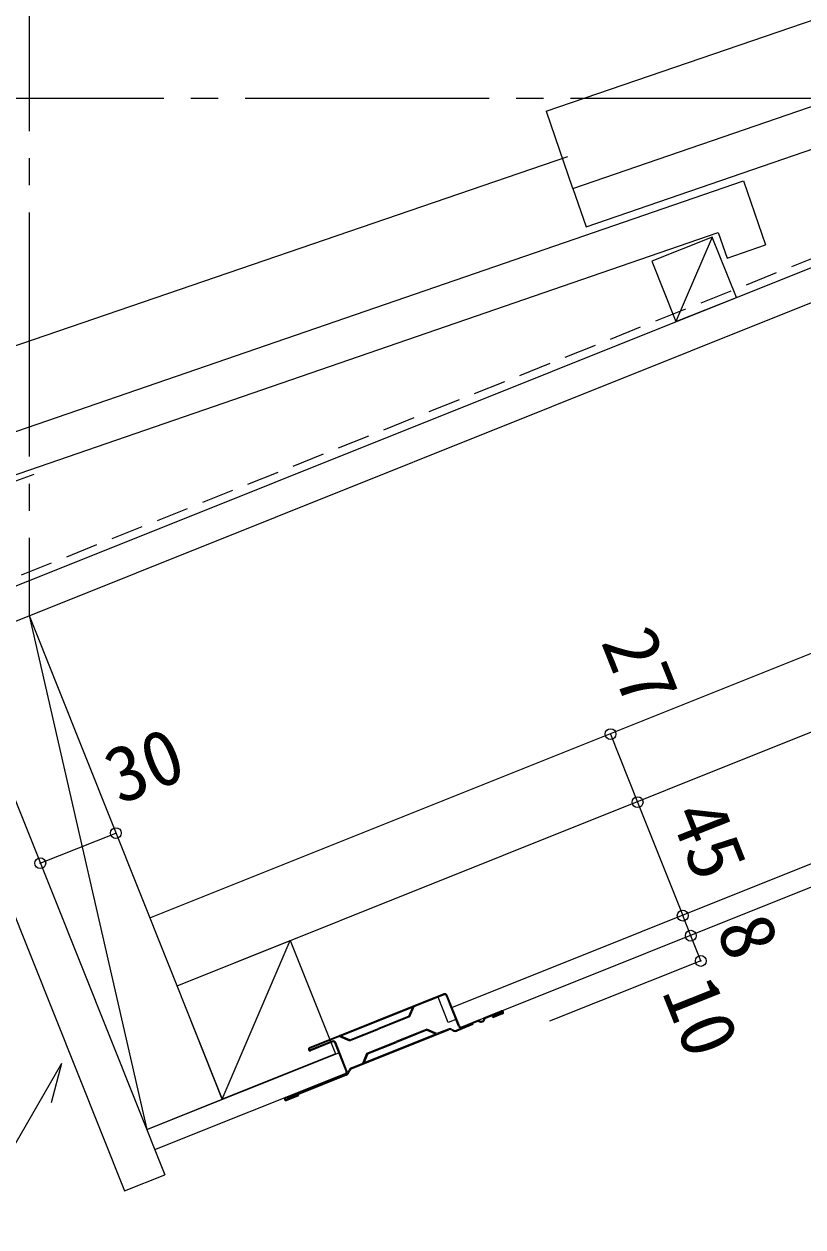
# Model space of a CAD drawing. Units: millimetres, scale not verified. Extents: x -4850 to 5514, y -1779 to 1970.
# Drawn here: x -1646.5 to -1359.2, y 568.7 to 1012.1 of the extents above; entities that cross this region are included whole.
import ezdxf
from ezdxf.enums import TextEntityAlignment as Align

# ---------------------------------------------------------------- set-up
doc = ezdxf.new("R2010")
doc.units = ezdxf.units.MM
doc.header["$LTSCALE"] = 10
doc.header["$PDMODE"] = 32
doc.header["$PDSIZE"] = 4
doc.linetypes.add('CHAIN2', pattern=[12, 9, -1, 1, -1])
doc.linetypes.add('DASHED1', pattern=[1.8, 1.2, -0.6])
doc.layers.add('0-0_データ 001', color=3, linetype='Continuous')
doc.styles.add('ＭＳ ゴシック', font='')
doc.styles.get('ＭＳ ゴシック').set_extended_font_data('MS Gothic')

msp = doc.modelspace()

# ---------------------------------------------------------------- linework, layer by layer
at = {"layer": '0-0_データ 001', "color": 1, "linetype": 'CHAIN2'}
for p, q in [((-1644.67, 1422.66), (-1644.67, 794.01)), ((-2164.94, 984.77), (-238.14, 984.77))]:
    msp.add_line(p, q, dxfattribs=at)
at = {"layer": '0-0_データ 001', "color": 5, "linetype": 'DASHED1'}
msp.add_line((-1714.31, 782.32), (-233.68, 1374.57), dxfattribs=at)
at = {"layer": '0-0_データ 001'}
for p, q in [((-1710.41, 780.64), (-233.68, 1371.33)), ((-1705.95, 769.5), (-238.14, 1356.63)), ((-1444.07, 951.47), (-1043.17, 1089.51)), ((-1782.03, 816.29), (-1381.13, 954.33)), ((-1381.13, 954.33), (-1372.99, 930.69)), ((-1390.43, 935.26), (-1387.18, 925.81)), ((-1387.18, 925.81), (-1372.99, 930.69)), ((-1488.65, 649.63), (-934.67, 871.22)), ((-1485.07, 642.45), (-934.67, 862.61)), ((-1727.61, 815.57), (-1642.8, 846.12)), ((-1644.67, 794.01), (-1573.37, 615.75)), ((-1672.53, 782.87), (-1594.54, 587.89)), ((-1476.49, 645.51), (-1470.32, 647.98)), ((-1470.14, 647.52), (-1473.76, 646.07)), ((-1480.98, 643.26), (-1486.9, 640.89)), ((-1478.82, 644.58), (-1481.14, 643.65)), ((-1480.98, 643.26), (-1481.14, 643.65)), ((-1473.63, 645.74), (-1473.76, 646.07)), ((-1470.01, 647.19), (-1473.63, 645.74)), ((-1525.66, 627), (-1489.87, 641.32)), ((-1488.05, 640.9), (-1488.99, 641.31)), ((-1601.22, 604.6), (-1530.43, 632.92)), ((-1598.25, 597.18), (-1528.06, 625.25)), ((-1526.69, 625.45), (-1526.29, 626.39)), ((-1527.52, 624.64), (-1545.28, 617.54)), ((-1601.22, 604.6), (-1573.37, 615.75))]:
    msp.add_line(p, q, dxfattribs=at)
at = {"layer": '0-0_データ 001', "color": 4}
for p, q in [((-1453.9, 979.94), (-1109.93, 1097.69)), ((-1453.9, 979.94), (-1444.18, 951.56)), ((-1791.71, 844.87), (-1445.88, 963.26)), ((-1430.15, 750.35), (-1420.17, 725.26)), ((-1420.17, 725.26), (-1403.53, 683.45)), ((-1640.51, 702.77), (-1612.63, 713.86)), ((-1400.57, 676.02), (-1403.53, 683.45)), ((-1396.87, 666.72), (-1400.57, 676.02)), ((-1396.87, 666.72), (-1452.62, 644.54)), ((-1632.68, 628.88), (-1636.56, 614.39))]:
    msp.add_line(p, q, dxfattribs=at)
at = {"layer": '0-0_データ 001', "color": 7}
for p, q in [((-1600.11, 682.6), (-904.67, 960.77)), ((-1392.67, 933.59), (-1414.95, 924.68)), ((-1383.75, 911.31), (-1392.67, 933.59)), ((-1414.95, 924.68), (-1406.04, 902.39)), ((-1590.08, 657.53), (-934.67, 919.69)), ((-1406.04, 902.39), (-1383.75, 911.31)), ((-1644.67, 794.01), (-1601.22, 604.6)), ((-1491.69, 654.56), (-1541.28, 634.73)), ((-1485.92, 642.82), (-1490.39, 654.01)), ((-1476.87, 645.74), (-1470.45, 648.3)), ((-1485.07, 642.46), (-1478.7, 645)), ((-1532.71, 636.87), (-1540.83, 633.62)), ((-1527.7, 626.1), (-1531.86, 636.5)), ((-1550.11, 616.44), (-1528.06, 625.26))]:
    msp.add_line(p, q, dxfattribs=at)
at = {"layer": '0-0_データ 001', "color": 5}
for p, q in [((-1392.67, 933.59), (-1406.04, 902.39)), ((-1573.37, 615.75), (-1548.3, 674.24))]:
    msp.add_line(p, q, dxfattribs=at)
at = {"layer": '0-0_データ 001', "color": 6}
for p, q in [((-1491.56, 654.24), (-1502.71, 649.78)), ((-1490.03, 644.08), (-1493.75, 653.36)), ((-1486.24, 642.69), (-1490.72, 653.88)), ((-1503.17, 649.6), (-1529.63, 639.01)), ((-1504.56, 646.35), (-1502.98, 650.05)), ((-1502.71, 649.78), (-1504.3, 646.07)), ((-1504.56, 646.35), (-1515.71, 641.89)), ((-1504.3, 646.07), (-1515.58, 641.56)), ((-1487.25, 645.19), (-1490.03, 644.08)), ((-1481.11, 643.58), (-1487.03, 641.21)), ((-1481.14, 643.65), (-1484.94, 642.13)), ((-1530.09, 638.83), (-1541.15, 634.41)), ((-1526.38, 637.62), (-1530.09, 639.21)), ((-1530.09, 638.83), (-1526.39, 637.24)), ((-1526.39, 637.24), (-1515.58, 641.56)), ((-1526.38, 637.62), (-1515.71, 641.89)), ((-1494.67, 639.78), (-1521.13, 629.19)), ((-1497.91, 641.55), (-1509.19, 637.04)), ((-1497.92, 641.17), (-1509.06, 636.71)), ((-1497.92, 641.17), (-1494.21, 639.58)), ((-1494.21, 639.96), (-1497.91, 641.55)), ((-1490, 641.64), (-1494.21, 639.96)), ((-1488.85, 641.63), (-1487.91, 641.23)), ((-1532.84, 637.19), (-1540.96, 633.94)), ((-1527.38, 626.23), (-1531.54, 636.63)), ((-1520, 632.71), (-1509.19, 637.04)), ((-1519.73, 632.44), (-1509.06, 636.71)), ((-1521.59, 629.01), (-1520, 632.71)), ((-1519.73, 632.44), (-1521.32, 628.74)), ((-1526.61, 626.52), (-1527.02, 625.58)), ((-1525.79, 627.33), (-1521.59, 629.01)), ((-1527.93, 624.93), (-1549.98, 616.11)), ((-1527.65, 624.97), (-1549.35, 616.29)), ((-1549.8, 615.65), (-1545.25, 617.47)), ((-1545.28, 617.54), (-1549.22, 615.96)), ((-1549.22, 615.96), (-1549.35, 616.29))]:
    msp.add_line(p, q, dxfattribs=at)
at = {"layer": '0-0_データ 001'}
for points in [[(-1444.07, 951.47), (-1439.18, 937.29), (-1052.47, 1070.45)], [(-1782.03, 816.29), (-1777.15, 802.1), (-1390.43, 935.26)], [(-1687.38, 776.93), (-1609.39, 581.95), (-1594.54, 587.89)], [(-1549.67, 615.33), (-1545.12, 617.14), (-1545.28, 617.54)]]:
    msp.add_lwpolyline(points, dxfattribs=at)
at = {"layer": '0-0_データ 001', "color": 7}
msp.add_lwpolyline([(-1590.08, 657.53), (-1548.3, 674.24), (-1531.58, 632.46), (-1573.37, 615.75)], close=True, dxfattribs=at)
at = {"layer": '0-0_データ 001', "color": 4}
msp.add_lwpolyline([(-1632.68, 628.88), (-1736.07, 449.8), (-1760.98, 449.8)], dxfattribs=at)
at = {"layer": '0-0_データ 001', "color": 7}
for centre, radius, start, end in [((-1491.32, 653.63), 1, 21.8014, 111.8014), ((-1485.32, 643.06), 0.65, 201.8014, 291.8014), ((-1541.05, 634.17), 0.6, 111.8014, 291.8014), ((-1532.46, 636.26), 0.65, 21.8014, 111.8014), ((-1528.3, 625.86), 0.65, 291.8014, 21.8014)]:
    msp.add_arc(centre, radius, start, end, dxfattribs=at)
at = {"layer": '0-0_データ 001', "color": 6}
for centre, radius, start, end in [((-1491.32, 653.63), 0.65, 21.8014, 111.8014), ((-1477.84, 645.51), 1, 210.4283, 13.1745), ((-1489.44, 640.25), 1.5, 66.8014, 111.8014), ((-1487.46, 642.28), 1.15, 246.8014, 291.8014), ((-1485.32, 643.06), 1, 201.8014, 291.8014), ((-1541.05, 634.17), 0.25, 111.8014, 291.8014), ((-1532.46, 636.26), 1, 21.8014, 111.8014), ((-1528.3, 625.86), 1, 291.8014, 21.8014), ((-1528.07, 626.04), 1.15, 291.8014, 336.8014), ((-1525.23, 625.93), 1.5, 111.8014, 156.8014), ((-1549.89, 615.88), 0.25, 111.8014, 291.8014)]:
    msp.add_arc(centre, radius, start, end, dxfattribs=at)
at = {"layer": '0-0_データ 001'}
for centre, radius, start, end in [((-1470.23, 647.75), 0.6, 291.8014, 111.8014), ((-1470.23, 647.75), 0.25, 291.8014, 111.8014), ((-1477.84, 645.51), 1.35, 223.5399, 0.063), ((-1489.44, 640.25), 1.15, 66.8014, 111.8014), ((-1487.46, 642.28), 1.5, 246.8014, 291.8014), ((-1528.07, 626.04), 1.5, 291.8014, 336.8014), ((-1525.23, 625.93), 1.15, 111.8014, 156.8014), ((-1549.89, 615.88), 0.6, 111.8014, 291.8014)]:
    msp.add_arc(centre, radius, start, end, dxfattribs=at)
at = {"layer": '0-0_データ 001', "color": 4}
for p in [(-1430.15, 750.35), (-1420.17, 725.26), (-1420.17, 725.26), (-1612.63, 713.86), (-1640.51, 702.77), (-1403.53, 683.45), (-1403.53, 683.45), (-1400.57, 676.02), (-1400.57, 676.02), (-1396.87, 666.72)]:
    msp.add_point(p, dxfattribs=at)

# ---------------------------------------------------------------- texts
at = {"layer": '0-0_データ 001', "color": 7, "style": 'ＭＳ ゴシック'}
for s, rotation, p in [('27', 291.699, (-1439.56, 782.12)), ('30', 21.699, (-1609.1, 718.49)), ('45', 291.699, (-1414.24, 718.47)), ('8', 291.699, (-1397.09, 676.26)), ('10', 291.699, (-1417.11, 653.13))]:
    msp.add_text(s, height=20.53, rotation=rotation, dxfattribs=at).set_placement(p, align=Align.BOTTOM_LEFT)

doc.saveas('drawing.dxf')
